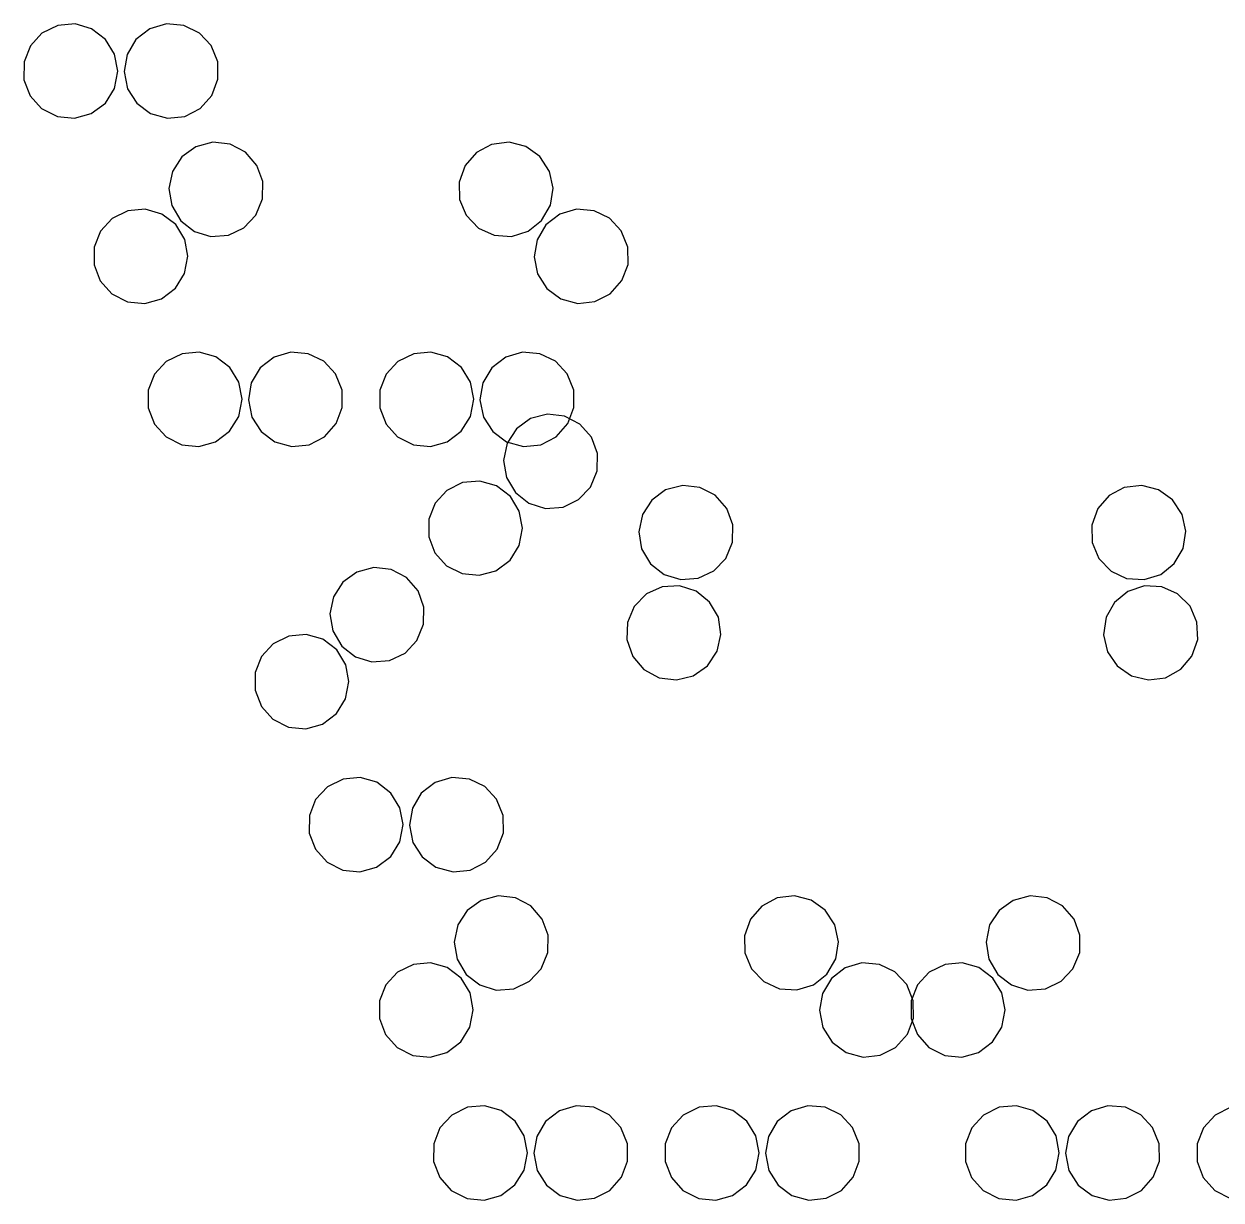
# Model space of a CAD drawing. Header units: metres. Extents: x -382 to 382, y -161 to 360.
# Drawn here: x -306.6 to -180, y -161.4 to -37.1 of the extents above; entities that cross this region are included whole.
import ezdxf

# ---------------------------------------------------------------- set-up
doc = ezdxf.new("R2010")
doc.units = ezdxf.units.M

msp = doc.modelspace()

# ---------------------------------------------------------------- linework, layer by layer
for p, q in [((-302.99, -37.23, -623.54), (-304.66, -38.05, -623.54)), ((-301.17, -37.07, -623.54), (-302.99, -37.23, -623.54)), ((-299.42, -37.57, -623.54), (-301.17, -37.07, -623.54)), ((-297.94, -38.7, -623.54), (-299.42, -37.57, -623.54)), ((-293.26, -37.59, -623.54), (-294.73, -38.73, -623.54)), ((-291.51, -37.07, -623.54), (-293.26, -37.59, -623.54)), ((-289.65, -37.23, -623.54), (-291.51, -37.07, -623.54)), ((-288.01, -38.03, -623.54), (-289.65, -37.23, -623.54)), ((-304.66, -38.05, -623.54), (-305.89, -39.4, -623.54)), ((-296.98, -40.26, -623.54), (-297.94, -38.7, -623.54)), ((-294.73, -38.73, -623.54), (-295.67, -40.3, -623.54)), ((-286.77, -39.36, -623.54), (-288.01, -38.03, -623.54)), ((-305.89, -39.4, -623.54), (-306.56, -41.09, -623.54)), ((-296.65, -42.05, -623.54), (-296.98, -40.26, -623.54)), ((-295.67, -40.3, -623.54), (-295.98, -42.09, -623.54)), ((-286.08, -41.09, -623.54), (-286.77, -39.36, -623.54)), ((-306.56, -41.09, -623.54), (-306.57, -42.96, -623.54)), ((-286.06, -42.91, -623.54), (-286.08, -41.09, -623.54)), ((-306.57, -42.96, -623.54), (-305.91, -44.66, -623.54)), ((-297, -43.88, -623.54), (-296.65, -42.05, -623.54)), ((-295.98, -42.09, -623.54), (-295.62, -43.92, -623.54)), ((-286.7, -44.62, -623.54), (-286.06, -42.91, -623.54)), ((-297.96, -45.43, -623.54), (-297, -43.88, -623.54)), ((-295.62, -43.92, -623.54), (-294.64, -45.46, -623.54)), ((-305.91, -44.66, -623.54), (-304.7, -46.01, -623.54)), ((-299.46, -46.54, -623.54), (-297.96, -45.43, -623.54)), ((-294.64, -45.46, -623.54), (-293.18, -46.54, -623.54)), ((-287.94, -46.01, -623.54), (-286.7, -44.62, -623.54)), ((-304.7, -46.01, -623.54), (-303.03, -46.85, -623.54)), ((-301.22, -47.03, -623.54), (-299.46, -46.54, -623.54)), ((-293.18, -46.54, -623.54), (-291.38, -47.03, -623.54)), ((-289.56, -46.84, -623.54), (-287.94, -46.01, -623.54)), ((-303.03, -46.85, -623.54), (-301.22, -47.03, -623.54)), ((-291.38, -47.03, -623.54), (-289.56, -46.84, -623.54)), ((-288.4, -50.05, -623.54), (-289.87, -51.12, -623.54)), ((-286.59, -49.58, -623.54), (-288.4, -50.05, -623.54)), ((-284.78, -49.78, -623.54), (-286.59, -49.58, -623.54)), ((-283.16, -50.63, -623.54), (-284.78, -49.78, -623.54)), ((-257.13, -49.8, -623.54), (-258.74, -50.65, -623.54)), ((-255.28, -49.58, -623.54), (-257.13, -49.8, -623.54)), ((-253.51, -50.03, -623.54), (-255.28, -49.58, -623.54)), ((-252.03, -51.09, -623.54), (-253.51, -50.03, -623.54)), ((-289.87, -51.12, -623.54), (-290.86, -52.65, -623.54)), ((-281.94, -52.03, -623.54), (-283.16, -50.63, -623.54)), ((-258.74, -50.65, -623.54), (-259.93, -52.03, -623.54)), ((-251.01, -52.65, -623.54), (-252.03, -51.09, -623.54)), ((-290.86, -52.65, -623.54), (-291.24, -54.48, -623.54)), ((-281.31, -53.74, -623.54), (-281.94, -52.03, -623.54)), ((-259.93, -52.03, -623.54), (-260.56, -53.79, -623.54)), ((-250.63, -54.43, -623.54), (-251.01, -52.65, -623.54)), ((-281.34, -55.56, -623.54), (-281.31, -53.74, -623.54)), ((-260.56, -53.79, -623.54), (-260.51, -55.61, -623.54)), ((-291.24, -54.48, -623.54), (-290.94, -56.27, -623.54)), ((-282.05, -57.29, -623.54), (-281.34, -55.56, -623.54)), ((-260.51, -55.61, -623.54), (-259.82, -57.29, -623.54)), ((-250.91, -56.23, -623.54), (-250.63, -54.43, -623.54)), ((-295.57, -56.81, -623.54), (-297.24, -57.64, -623.54)), ((-293.76, -56.65, -623.54), (-295.57, -56.81, -623.54)), ((-292, -57.16, -623.54), (-293.76, -56.65, -623.54)), ((-290.94, -56.27, -623.54), (-289.99, -57.88, -623.54)), ((-251.85, -57.84, -623.54), (-250.91, -56.23, -623.54)), ((-248.16, -56.66, -623.54), (-249.9, -57.18, -623.54)), ((-246.3, -56.81, -623.54), (-248.16, -56.66, -623.54)), ((-244.66, -57.61, -623.54), (-246.3, -56.81, -623.54)), ((-297.24, -57.64, -623.54), (-298.48, -58.98, -623.54)), ((-290.52, -58.28, -623.54), (-292, -57.16, -623.54)), ((-289.99, -57.88, -623.54), (-288.55, -59, -623.54)), ((-283.31, -58.61, -623.54), (-282.05, -57.29, -623.54)), ((-259.82, -57.29, -623.54), (-258.52, -58.64, -623.54)), ((-253.27, -58.98, -623.54), (-251.85, -57.84, -623.54)), ((-249.9, -57.18, -623.54), (-251.38, -58.32, -623.54)), ((-243.42, -58.94, -623.54), (-244.66, -57.61, -623.54)), ((-298.48, -58.98, -623.54), (-299.14, -60.68, -623.54)), ((-289.57, -59.84, -623.54), (-290.52, -58.28, -623.54)), ((-288.55, -59, -623.54), (-286.81, -59.53, -623.54)), ((-286.81, -59.53, -623.54), (-284.95, -59.39, -623.54)), ((-284.95, -59.39, -623.54), (-283.31, -58.61, -623.54)), ((-258.52, -58.64, -623.54), (-256.87, -59.41, -623.54)), ((-256.87, -59.41, -623.54), (-255.01, -59.53, -623.54)), ((-255.01, -59.53, -623.54), (-253.27, -58.98, -623.54)), ((-251.38, -58.32, -623.54), (-252.32, -59.88, -623.54)), ((-242.72, -60.67, -623.54), (-243.42, -58.94, -623.54)), ((-299.14, -60.68, -623.54), (-299.15, -62.54, -623.54)), ((-289.23, -61.63, -623.54), (-289.57, -59.84, -623.54)), ((-252.32, -59.88, -623.54), (-252.63, -61.68, -623.54)), ((-242.71, -62.5, -623.54), (-242.72, -60.67, -623.54)), ((-289.58, -63.46, -623.54), (-289.23, -61.63, -623.54)), ((-252.63, -61.68, -623.54), (-252.27, -63.5, -623.54)), ((-299.15, -62.54, -623.54), (-298.5, -64.24, -623.54)), ((-243.35, -64.2, -623.54), (-242.71, -62.5, -623.54)), ((-298.5, -64.24, -623.54), (-297.28, -65.6, -623.54)), ((-290.55, -65.01, -623.54), (-289.58, -63.46, -623.54)), ((-252.27, -63.5, -623.54), (-251.29, -65.04, -623.54)), ((-244.59, -65.6, -623.54), (-243.35, -64.2, -623.54)), ((-297.28, -65.6, -623.54), (-295.61, -66.44, -623.54)), ((-292.04, -66.12, -623.54), (-290.55, -65.01, -623.54)), ((-251.29, -65.04, -623.54), (-249.82, -66.12, -623.54)), ((-246.21, -66.42, -623.54), (-244.59, -65.6, -623.54)), ((-295.61, -66.44, -623.54), (-293.8, -66.61, -623.54)), ((-293.8, -66.61, -623.54), (-292.04, -66.12, -623.54)), ((-249.82, -66.12, -623.54), (-248.02, -66.62, -623.54)), ((-248.02, -66.62, -623.54), (-246.21, -66.42, -623.54)), ((-289.85, -71.93, -623.54), (-291.52, -72.75, -623.54)), ((-288.03, -71.77, -623.54), (-289.85, -71.93, -623.54)), ((-286.28, -72.27, -623.54), (-288.03, -71.77, -623.54)), ((-278.37, -71.77, -623.54), (-280.12, -72.29, -623.54)), ((-276.51, -71.93, -623.54), (-278.37, -71.77, -623.54)), ((-274.87, -72.72, -623.54), (-276.51, -71.93, -623.54)), ((-265.36, -71.93, -623.54), (-267.03, -72.75, -623.54)), ((-263.54, -71.77, -623.54), (-265.36, -71.93, -623.54)), ((-261.79, -72.27, -623.54), (-263.54, -71.77, -623.54)), ((-253.88, -71.77, -623.54), (-255.63, -72.29, -623.54)), ((-252.02, -71.93, -623.54), (-253.88, -71.77, -623.54)), ((-250.38, -72.72, -623.54), (-252.02, -71.93, -623.54)), ((-291.52, -72.75, -623.54), (-292.75, -74.09, -623.54)), ((-284.8, -73.4, -623.54), (-286.28, -72.27, -623.54)), ((-280.12, -72.29, -623.54), (-281.59, -73.43, -623.54)), ((-273.63, -74.06, -623.54), (-274.87, -72.72, -623.54)), ((-267.03, -72.75, -623.54), (-268.26, -74.09, -623.54)), ((-260.31, -73.4, -623.54), (-261.79, -72.27, -623.54)), ((-255.63, -72.29, -623.54), (-257.1, -73.43, -623.54)), ((-249.14, -74.06, -623.54), (-250.38, -72.72, -623.54)), ((-292.75, -74.09, -623.54), (-293.42, -75.79, -623.54)), ((-283.84, -74.95, -623.54), (-284.8, -73.4, -623.54)), ((-281.59, -73.43, -623.54), (-282.53, -74.99, -623.54)), ((-272.94, -75.79, -623.54), (-273.63, -74.06, -623.54)), ((-268.26, -74.09, -623.54), (-268.93, -75.79, -623.54)), ((-259.36, -74.95, -623.54), (-260.31, -73.4, -623.54)), ((-257.1, -73.43, -623.54), (-258.04, -74.99, -623.54)), ((-248.45, -75.79, -623.54), (-249.14, -74.06, -623.54)), ((-293.42, -75.79, -623.54), (-293.43, -77.66, -623.54)), ((-283.51, -76.74, -623.54), (-283.84, -74.95, -623.54)), ((-282.53, -74.99, -623.54), (-282.84, -76.79, -623.54)), ((-272.92, -77.61, -623.54), (-272.94, -75.79, -623.54)), ((-268.93, -75.79, -623.54), (-268.94, -77.66, -623.54)), ((-259.02, -76.74, -623.54), (-259.36, -74.95, -623.54)), ((-258.04, -74.99, -623.54), (-258.36, -76.79, -623.54)), ((-248.43, -77.61, -623.54), (-248.45, -75.79, -623.54)), ((-283.86, -78.58, -623.54), (-283.51, -76.74, -623.54)), ((-282.84, -76.79, -623.54), (-282.48, -78.62, -623.54)), ((-259.37, -78.58, -623.54), (-259.02, -76.74, -623.54)), ((-258.36, -76.79, -623.54), (-257.99, -78.62, -623.54)), ((-293.43, -77.66, -623.54), (-292.77, -79.36, -623.54)), ((-273.56, -79.32, -623.54), (-272.92, -77.61, -623.54)), ((-268.94, -77.66, -623.54), (-268.29, -79.36, -623.54)), ((-251.22, -78.31, -623.54), (-253.03, -78.79, -623.54)), ((-249.41, -78.52, -623.54), (-251.22, -78.31, -623.54)), ((-249.07, -79.32, -623.54), (-248.43, -77.61, -623.54)), ((-292.77, -79.36, -623.54), (-291.55, -80.71, -623.54)), ((-284.82, -80.12, -623.54), (-283.86, -78.58, -623.54)), ((-282.48, -78.62, -623.54), (-281.5, -80.16, -623.54)), ((-274.8, -80.71, -623.54), (-273.56, -79.32, -623.54)), ((-268.29, -79.36, -623.54), (-267.07, -80.71, -623.54)), ((-260.34, -80.12, -623.54), (-259.37, -78.58, -623.54)), ((-257.99, -78.62, -623.54), (-257.01, -80.16, -623.54)), ((-253.03, -78.79, -623.54), (-254.5, -79.86, -623.54)), ((-250.31, -80.71, -623.54), (-249.07, -79.32, -623.54)), ((-247.79, -79.36, -623.54), (-249.41, -78.52, -623.54)), ((-246.56, -80.76, -623.54), (-247.79, -79.36, -623.54)), ((-291.55, -80.71, -623.54), (-289.89, -81.55, -623.54)), ((-286.32, -81.24, -623.54), (-284.82, -80.12, -623.54)), ((-281.5, -80.16, -623.54), (-280.03, -81.24, -623.54)), ((-276.42, -81.54, -623.54), (-274.8, -80.71, -623.54)), ((-267.07, -80.71, -623.54), (-265.4, -81.55, -623.54)), ((-261.83, -81.24, -623.54), (-260.34, -80.12, -623.54)), ((-257.01, -80.16, -623.54), (-255.55, -81.24, -623.54)), ((-254.5, -79.86, -623.54), (-255.49, -81.39, -623.54)), ((-251.94, -81.54, -623.54), (-250.31, -80.71, -623.54)), ((-245.94, -82.48, -623.54), (-246.56, -80.76, -623.54)), ((-289.89, -81.55, -623.54), (-288.08, -81.73, -623.54)), ((-288.08, -81.73, -623.54), (-286.32, -81.24, -623.54)), ((-280.03, -81.24, -623.54), (-278.24, -81.73, -623.54)), ((-278.24, -81.73, -623.54), (-276.42, -81.54, -623.54)), ((-265.4, -81.55, -623.54), (-263.59, -81.73, -623.54)), ((-263.59, -81.73, -623.54), (-261.83, -81.24, -623.54)), ((-255.49, -81.39, -623.54), (-255.87, -83.21, -623.54)), ((-255.55, -81.24, -623.54), (-253.75, -81.73, -623.54)), ((-253.75, -81.73, -623.54), (-251.94, -81.54, -623.54)), ((-255.87, -83.21, -623.54), (-255.57, -85.01, -623.54)), ((-245.97, -84.3, -623.54), (-245.94, -82.48, -623.54)), ((-246.68, -86.02, -623.54), (-245.97, -84.3, -623.54)), ((-260.2, -85.55, -623.54), (-261.87, -86.37, -623.54)), ((-258.39, -85.39, -623.54), (-260.2, -85.55, -623.54)), ((-256.63, -85.89, -623.54), (-258.39, -85.39, -623.54)), ((-255.15, -87.02, -623.54), (-256.63, -85.89, -623.54)), ((-255.57, -85.01, -623.54), (-254.62, -86.61, -623.54)), ((-247.94, -87.35, -623.54), (-246.68, -86.02, -623.54)), ((-236.92, -85.84, -623.54), (-238.73, -86.32, -623.54)), ((-235.11, -86.05, -623.54), (-236.92, -85.84, -623.54)), ((-233.49, -86.89, -623.54), (-235.11, -86.05, -623.54)), ((-188.4, -85.84, -623.54), (-190.25, -86.06, -623.54)), ((-186.64, -86.3, -623.54), (-188.4, -85.84, -623.54)), ((-261.87, -86.37, -623.54), (-263.1, -87.72, -623.54)), ((-254.2, -88.57, -623.54), (-255.15, -87.02, -623.54)), ((-254.62, -86.61, -623.54), (-253.18, -87.74, -623.54)), ((-238.73, -86.32, -623.54), (-240.2, -87.39, -623.54)), ((-232.26, -88.3, -623.54), (-233.49, -86.89, -623.54)), ((-191.86, -86.92, -623.54), (-193.06, -88.3, -623.54)), ((-190.25, -86.06, -623.54), (-191.86, -86.92, -623.54)), ((-185.15, -87.36, -623.54), (-186.64, -86.3, -623.54)), ((-263.1, -87.72, -623.54), (-263.77, -89.41, -623.54)), ((-253.86, -90.37, -623.54), (-254.2, -88.57, -623.54)), ((-253.18, -87.74, -623.54), (-251.44, -88.27, -623.54)), ((-251.44, -88.27, -623.54), (-249.58, -88.13, -623.54)), ((-249.58, -88.13, -623.54), (-247.94, -87.35, -623.54)), ((-240.2, -87.39, -623.54), (-241.19, -88.92, -623.54)), ((-231.64, -90.01, -623.54), (-232.26, -88.3, -623.54)), ((-193.06, -88.3, -623.54), (-193.68, -90.05, -623.54)), ((-184.13, -88.92, -623.54), (-185.15, -87.36, -623.54)), ((-263.77, -89.41, -623.54), (-263.78, -91.28, -623.54)), ((-241.19, -88.92, -623.54), (-241.57, -90.74, -623.54)), ((-183.75, -90.7, -623.54), (-184.13, -88.92, -623.54)), ((-254.21, -92.2, -623.54), (-253.86, -90.37, -623.54)), ((-241.57, -90.74, -623.54), (-241.27, -92.54, -623.54)), ((-231.67, -91.83, -623.54), (-231.64, -90.01, -623.54)), ((-193.68, -90.05, -623.54), (-193.64, -91.87, -623.54)), ((-184.03, -92.5, -623.54), (-183.75, -90.7, -623.54)), ((-263.78, -91.28, -623.54), (-263.13, -92.98, -623.54)), ((-255.18, -93.74, -623.54), (-254.21, -92.2, -623.54)), ((-232.38, -93.56, -623.54), (-231.67, -91.83, -623.54)), ((-193.64, -91.87, -623.54), (-192.94, -93.56, -623.54)), ((-263.13, -92.98, -623.54), (-261.91, -94.33, -623.54)), ((-241.27, -92.54, -623.54), (-240.32, -94.14, -623.54)), ((-233.64, -94.88, -623.54), (-232.38, -93.56, -623.54)), ((-192.94, -93.56, -623.54), (-191.65, -94.9, -623.54)), ((-184.97, -94.11, -623.54), (-184.03, -92.5, -623.54)), ((-269.57, -94.53, -623.54), (-271.37, -95.01, -623.54)), ((-267.76, -94.74, -623.54), (-269.57, -94.53, -623.54)), ((-266.14, -95.58, -623.54), (-267.76, -94.74, -623.54)), ((-261.91, -94.33, -623.54), (-260.24, -95.17, -623.54)), ((-258.43, -95.35, -623.54), (-256.67, -94.86, -623.54)), ((-256.67, -94.86, -623.54), (-255.18, -93.74, -623.54)), ((-240.32, -94.14, -623.54), (-238.88, -95.27, -623.54)), ((-235.28, -95.66, -623.54), (-233.64, -94.88, -623.54)), ((-191.65, -94.9, -623.54), (-190, -95.67, -623.54)), ((-186.4, -95.25, -623.54), (-184.97, -94.11, -623.54)), ((-272.84, -96.08, -623.54), (-273.84, -97.61, -623.54)), ((-271.37, -95.01, -623.54), (-272.84, -96.08, -623.54)), ((-264.91, -96.99, -623.54), (-266.14, -95.58, -623.54)), ((-260.24, -95.17, -623.54), (-258.43, -95.35, -623.54)), ((-238.88, -95.27, -623.54), (-237.14, -95.8, -623.54)), ((-237.14, -95.8, -623.54), (-235.28, -95.66, -623.54)), ((-190, -95.67, -623.54), (-188.13, -95.79, -623.54)), ((-188.13, -95.79, -623.54), (-186.4, -95.25, -623.54)), ((-264.29, -98.7, -623.54), (-264.91, -96.99, -623.54)), ((-240.75, -97.32, -623.54), (-242.05, -98.66, -623.54)), ((-239.09, -96.57, -623.54), (-240.75, -97.32, -623.54)), ((-237.27, -96.46, -623.54), (-239.09, -96.57, -623.54)), ((-235.49, -97.03, -623.54), (-237.27, -96.46, -623.54)), ((-234.08, -98.17, -623.54), (-235.49, -97.03, -623.54)), ((-189.87, -97.05, -623.54), (-191.27, -98.21, -623.54)), ((-188.1, -96.46, -623.54), (-189.87, -97.05, -623.54)), ((-186.28, -96.56, -623.54), (-188.1, -96.46, -623.54)), ((-184.61, -97.3, -623.54), (-186.28, -96.56, -623.54)), ((-183.3, -98.62, -623.54), (-184.61, -97.3, -623.54)), ((-273.84, -97.61, -623.54), (-274.22, -99.43, -623.54)), ((-264.32, -100.52, -623.54), (-264.29, -98.7, -623.54)), ((-242.05, -98.66, -623.54), (-242.76, -100.33, -623.54)), ((-233.15, -99.79, -623.54), (-234.08, -98.17, -623.54)), ((-191.27, -98.21, -623.54), (-192.17, -99.79, -623.54)), ((-182.57, -100.29, -623.54), (-183.3, -98.62, -623.54)), ((-274.22, -99.43, -623.54), (-273.92, -101.23, -623.54)), ((-232.88, -101.6, -623.54), (-233.15, -99.79, -623.54)), ((-192.17, -99.79, -623.54), (-192.44, -101.64, -623.54)), ((-273.92, -101.23, -623.54), (-272.96, -102.83, -623.54)), ((-265.03, -102.25, -623.54), (-264.32, -100.52, -623.54)), ((-242.76, -100.33, -623.54), (-242.83, -102.15, -623.54)), ((-182.49, -102.15, -623.54), (-182.57, -100.29, -623.54)), ((-278.55, -101.77, -623.54), (-280.22, -102.59, -623.54)), ((-276.73, -101.61, -623.54), (-278.55, -101.77, -623.54)), ((-274.98, -102.11, -623.54), (-276.73, -101.61, -623.54)), ((-273.49, -103.24, -623.54), (-274.98, -102.11, -623.54)), ((-266.28, -103.57, -623.54), (-265.03, -102.25, -623.54)), ((-242.83, -102.15, -623.54), (-242.21, -103.92, -623.54)), ((-233.28, -103.37, -623.54), (-232.88, -101.6, -623.54)), ((-192.44, -101.64, -623.54), (-192.02, -103.42, -623.54)), ((-183.09, -103.88, -623.54), (-182.49, -102.15, -623.54)), ((-280.22, -102.59, -623.54), (-281.45, -103.94, -623.54)), ((-272.54, -104.8, -623.54), (-273.49, -103.24, -623.54)), ((-272.96, -102.83, -623.54), (-271.53, -103.96, -623.54)), ((-267.93, -104.35, -623.54), (-266.28, -103.57, -623.54)), ((-234.32, -104.92, -623.54), (-233.28, -103.37, -623.54)), ((-192.02, -103.42, -623.54), (-191, -104.93, -623.54)), ((-281.45, -103.94, -623.54), (-282.12, -105.63, -623.54)), ((-272.21, -106.59, -623.54), (-272.54, -104.8, -623.54)), ((-271.53, -103.96, -623.54), (-269.79, -104.49, -623.54)), ((-269.79, -104.49, -623.54), (-267.93, -104.35, -623.54)), ((-242.21, -103.92, -623.54), (-241.03, -105.3, -623.54)), ((-235.81, -105.97, -623.54), (-234.32, -104.92, -623.54)), ((-191, -104.93, -623.54), (-189.47, -105.99, -623.54)), ((-184.26, -105.27, -623.54), (-183.09, -103.88, -623.54)), ((-282.12, -105.63, -623.54), (-282.13, -107.5, -623.54)), ((-241.03, -105.3, -623.54), (-239.43, -106.17, -623.54)), ((-239.43, -106.17, -623.54), (-237.58, -106.41, -623.54)), ((-237.58, -106.41, -623.54), (-235.81, -105.97, -623.54)), ((-189.47, -105.99, -623.54), (-187.7, -106.41, -623.54)), ((-187.7, -106.41, -623.54), (-185.89, -106.17, -623.54)), ((-185.89, -106.17, -623.54), (-184.26, -105.27, -623.54)), ((-282.13, -107.5, -623.54), (-281.47, -109.2, -623.54)), ((-272.56, -108.42, -623.54), (-272.21, -106.59, -623.54)), ((-273.52, -109.97, -623.54), (-272.56, -108.42, -623.54)), ((-281.47, -109.2, -623.54), (-280.25, -110.55, -623.54)), ((-275.02, -111.08, -623.54), (-273.52, -109.97, -623.54)), ((-280.25, -110.55, -623.54), (-278.59, -111.39, -623.54)), ((-276.77, -111.57, -623.54), (-275.02, -111.08, -623.54)), ((-278.59, -111.39, -623.54), (-276.77, -111.57, -623.54)), ((-272.82, -116.88, -623.54), (-274.49, -117.71, -623.54)), ((-271.01, -116.72, -623.54), (-272.82, -116.88, -623.54)), ((-269.25, -117.23, -623.54), (-271.01, -116.72, -623.54)), ((-267.77, -118.36, -623.54), (-269.25, -117.23, -623.54)), ((-263.09, -117.25, -623.54), (-264.56, -118.39, -623.54)), ((-261.34, -116.73, -623.54), (-263.09, -117.25, -623.54)), ((-259.48, -116.88, -623.54), (-261.34, -116.73, -623.54)), ((-257.85, -117.68, -623.54), (-259.48, -116.88, -623.54)), ((-256.6, -119.01, -623.54), (-257.85, -117.68, -623.54)), ((-274.49, -117.71, -623.54), (-275.73, -119.05, -623.54)), ((-266.82, -119.91, -623.54), (-267.77, -118.36, -623.54)), ((-264.56, -118.39, -623.54), (-265.5, -119.95, -623.54)), ((-275.73, -119.05, -623.54), (-276.39, -120.75, -623.54)), ((-266.49, -121.7, -623.54), (-266.82, -119.91, -623.54)), ((-265.5, -119.95, -623.54), (-265.82, -121.75, -623.54)), ((-255.91, -120.75, -623.54), (-256.6, -119.01, -623.54)), ((-276.39, -120.75, -623.54), (-276.4, -122.61, -623.54)), ((-255.89, -122.57, -623.54), (-255.91, -120.75, -623.54)), ((-276.4, -122.61, -623.54), (-275.75, -124.31, -623.54)), ((-266.83, -123.53, -623.54), (-266.49, -121.7, -623.54)), ((-265.82, -121.75, -623.54), (-265.45, -123.58, -623.54)), ((-256.53, -124.28, -623.54), (-255.89, -122.57, -623.54)), ((-267.8, -125.08, -623.54), (-266.83, -123.53, -623.54)), ((-265.45, -123.58, -623.54), (-264.47, -125.11, -623.54)), ((-275.75, -124.31, -623.54), (-274.53, -125.67, -623.54)), ((-269.29, -126.2, -623.54), (-267.8, -125.08, -623.54)), ((-264.47, -125.11, -623.54), (-263.01, -126.2, -623.54)), ((-257.77, -125.67, -623.54), (-256.53, -124.28, -623.54)), ((-274.53, -125.67, -623.54), (-272.86, -126.51, -623.54)), ((-272.86, -126.51, -623.54), (-271.05, -126.68, -623.54)), ((-271.05, -126.68, -623.54), (-269.29, -126.2, -623.54)), ((-263.01, -126.2, -623.54), (-261.21, -126.69, -623.54)), ((-261.21, -126.69, -623.54), (-259.4, -126.5, -623.54)), ((-259.4, -126.5, -623.54), (-257.77, -125.67, -623.54)), ((-258.23, -129.71, -623.54), (-259.7, -130.78, -623.54)), ((-256.43, -129.23, -623.54), (-258.23, -129.71, -623.54)), ((-254.61, -129.44, -623.54), (-256.43, -129.23, -623.54)), ((-253, -130.28, -623.54), (-254.61, -129.44, -623.54)), ((-251.77, -131.68, -623.54), (-253, -130.28, -623.54)), ((-228.57, -130.31, -623.54), (-229.77, -131.68, -623.54)), ((-226.96, -129.45, -623.54), (-228.57, -130.31, -623.54)), ((-225.11, -129.23, -623.54), (-226.96, -129.45, -623.54)), ((-223.35, -129.69, -623.54), (-225.11, -129.23, -623.54)), ((-221.86, -130.74, -623.54), (-223.35, -129.69, -623.54)), ((-202.01, -129.71, -623.54), (-203.49, -130.78, -623.54)), ((-200.21, -129.23, -623.54), (-202.01, -129.71, -623.54)), ((-198.4, -129.44, -623.54), (-200.21, -129.23, -623.54)), ((-196.78, -130.28, -623.54), (-198.4, -129.44, -623.54)), ((-195.55, -131.68, -623.54), (-196.78, -130.28, -623.54)), ((-259.7, -130.78, -623.54), (-260.7, -132.3, -623.54)), ((-220.84, -132.3, -623.54), (-221.86, -130.74, -623.54)), ((-203.49, -130.78, -623.54), (-204.48, -132.3, -623.54)), ((-260.7, -132.3, -623.54), (-261.08, -134.13, -623.54)), ((-251.15, -133.4, -623.54), (-251.77, -131.68, -623.54)), ((-229.77, -131.68, -623.54), (-230.4, -133.44, -623.54)), ((-220.46, -134.09, -623.54), (-220.84, -132.3, -623.54)), ((-204.48, -132.3, -623.54), (-204.86, -134.13, -623.54)), ((-194.93, -133.4, -623.54), (-195.55, -131.68, -623.54)), ((-261.08, -134.13, -623.54), (-260.78, -135.93, -623.54)), ((-251.18, -135.22, -623.54), (-251.15, -133.4, -623.54)), ((-230.4, -133.44, -623.54), (-230.35, -135.26, -623.54)), ((-220.74, -135.89, -623.54), (-220.46, -134.09, -623.54)), ((-204.86, -134.13, -623.54), (-204.56, -135.93, -623.54)), ((-194.96, -135.22, -623.54), (-194.93, -133.4, -623.54)), ((-251.89, -136.94, -623.54), (-251.18, -135.22, -623.54)), ((-230.35, -135.26, -623.54), (-229.65, -136.94, -623.54)), ((-195.67, -136.94, -623.54), (-194.96, -135.22, -623.54)), ((-265.4, -136.47, -623.54), (-267.08, -137.29, -623.54)), ((-263.59, -136.31, -623.54), (-265.4, -136.47, -623.54)), ((-261.84, -136.81, -623.54), (-263.59, -136.31, -623.54)), ((-260.78, -135.93, -623.54), (-259.82, -137.53, -623.54)), ((-221.68, -137.5, -623.54), (-220.74, -135.89, -623.54)), ((-217.99, -136.31, -623.54), (-219.74, -136.83, -623.54)), ((-216.13, -136.47, -623.54), (-217.99, -136.31, -623.54)), ((-214.49, -137.26, -623.54), (-216.13, -136.47, -623.54)), ((-209.19, -136.47, -623.54), (-210.86, -137.29, -623.54)), ((-207.37, -136.31, -623.54), (-209.19, -136.47, -623.54)), ((-205.62, -136.81, -623.54), (-207.37, -136.31, -623.54)), ((-204.56, -135.93, -623.54), (-203.61, -137.53, -623.54)), ((-267.08, -137.29, -623.54), (-268.31, -138.64, -623.54)), ((-260.35, -137.94, -623.54), (-261.84, -136.81, -623.54)), ((-259.82, -137.53, -623.54), (-258.39, -138.65, -623.54)), ((-253.14, -138.26, -623.54), (-251.89, -136.94, -623.54)), ((-229.65, -136.94, -623.54), (-228.36, -138.29, -623.54)), ((-223.11, -138.63, -623.54), (-221.68, -137.5, -623.54)), ((-219.74, -136.83, -623.54), (-221.21, -137.97, -623.54)), ((-213.25, -138.6, -623.54), (-214.49, -137.26, -623.54)), ((-210.86, -137.29, -623.54), (-212.09, -138.64, -623.54)), ((-204.14, -137.94, -623.54), (-205.62, -136.81, -623.54)), ((-203.61, -137.53, -623.54), (-202.17, -138.65, -623.54)), ((-196.92, -138.26, -623.54), (-195.67, -136.94, -623.54)), ((-268.31, -138.64, -623.54), (-268.98, -140.33, -623.54)), ((-259.4, -139.49, -623.54), (-260.35, -137.94, -623.54)), ((-258.39, -138.65, -623.54), (-256.65, -139.19, -623.54)), ((-256.65, -139.19, -623.54), (-254.79, -139.05, -623.54)), ((-254.79, -139.05, -623.54), (-253.14, -138.26, -623.54)), ((-228.36, -138.29, -623.54), (-226.71, -139.06, -623.54)), ((-226.71, -139.06, -623.54), (-224.85, -139.18, -623.54)), ((-224.85, -139.18, -623.54), (-223.11, -138.63, -623.54)), ((-221.21, -137.97, -623.54), (-222.15, -139.54, -623.54)), ((-212.56, -140.33, -623.54), (-213.25, -138.6, -623.54)), ((-212.09, -138.64, -623.54), (-212.76, -140.33, -623.54)), ((-203.19, -139.49, -623.54), (-204.14, -137.94, -623.54)), ((-202.17, -138.65, -623.54), (-200.43, -139.19, -623.54)), ((-200.43, -139.19, -623.54), (-198.57, -139.05, -623.54)), ((-198.57, -139.05, -623.54), (-196.92, -138.26, -623.54)), ((-268.98, -140.33, -623.54), (-268.99, -142.2, -623.54)), ((-259.07, -141.28, -623.54), (-259.4, -139.49, -623.54)), ((-222.15, -139.54, -623.54), (-222.47, -141.33, -623.54)), ((-212.76, -140.33, -623.54), (-212.77, -142.2, -623.54)), ((-212.54, -142.15, -623.54), (-212.56, -140.33, -623.54)), ((-202.85, -141.28, -623.54), (-203.19, -139.49, -623.54)), ((-259.42, -143.12, -623.54), (-259.07, -141.28, -623.54)), ((-222.47, -141.33, -623.54), (-222.1, -143.16, -623.54)), ((-203.2, -143.12, -623.54), (-202.85, -141.28, -623.54)), ((-268.99, -142.2, -623.54), (-268.33, -143.9, -623.54)), ((-213.18, -143.86, -623.54), (-212.54, -142.15, -623.54)), ((-212.77, -142.2, -623.54), (-212.12, -143.9, -623.54)), ((-268.33, -143.9, -623.54), (-267.11, -145.25, -623.54)), ((-260.38, -144.66, -623.54), (-259.42, -143.12, -623.54)), ((-222.1, -143.16, -623.54), (-221.12, -144.7, -623.54)), ((-214.42, -145.25, -623.54), (-213.18, -143.86, -623.54)), ((-212.12, -143.9, -623.54), (-210.9, -145.25, -623.54)), ((-204.17, -144.66, -623.54), (-203.2, -143.12, -623.54)), ((-267.11, -145.25, -623.54), (-265.45, -146.09, -623.54)), ((-261.88, -145.78, -623.54), (-260.38, -144.66, -623.54)), ((-221.12, -144.7, -623.54), (-219.66, -145.78, -623.54)), ((-216.05, -146.08, -623.54), (-214.42, -145.25, -623.54)), ((-210.9, -145.25, -623.54), (-209.23, -146.09, -623.54)), ((-205.66, -145.78, -623.54), (-204.17, -144.66, -623.54)), ((-265.45, -146.09, -623.54), (-263.63, -146.27, -623.54)), ((-263.63, -146.27, -623.54), (-261.88, -145.78, -623.54)), ((-219.66, -145.78, -623.54), (-217.86, -146.27, -623.54)), ((-217.86, -146.27, -623.54), (-216.05, -146.08, -623.54)), ((-209.23, -146.09, -623.54), (-207.42, -146.27, -623.54)), ((-207.42, -146.27, -623.54), (-205.66, -145.78, -623.54)), ((-259.68, -151.58, -623.54), (-261.35, -152.41, -623.54)), ((-257.87, -151.42, -623.54), (-259.68, -151.58, -623.54)), ((-256.11, -151.92, -623.54), (-257.87, -151.42, -623.54)), ((-248.2, -151.43, -623.54), (-249.95, -151.94, -623.54)), ((-246.34, -151.58, -623.54), (-248.2, -151.43, -623.54)), ((-244.71, -152.38, -623.54), (-246.34, -151.58, -623.54)), ((-235.19, -151.58, -623.54), (-236.87, -152.41, -623.54)), ((-233.38, -151.42, -623.54), (-235.19, -151.58, -623.54)), ((-231.63, -151.92, -623.54), (-233.38, -151.42, -623.54)), ((-223.71, -151.43, -623.54), (-225.46, -151.94, -623.54)), ((-221.86, -151.58, -623.54), (-223.71, -151.43, -623.54)), ((-220.22, -152.38, -623.54), (-221.86, -151.58, -623.54)), ((-203.47, -151.58, -623.54), (-205.14, -152.41, -623.54)), ((-201.65, -151.42, -623.54), (-203.47, -151.58, -623.54)), ((-199.9, -151.92, -623.54), (-201.65, -151.42, -623.54)), ((-191.99, -151.43, -623.54), (-193.73, -151.94, -623.54)), ((-190.13, -151.58, -623.54), (-191.99, -151.43, -623.54)), ((-188.49, -152.38, -623.54), (-190.13, -151.58, -623.54)), ((-178.98, -151.58, -623.54), (-180.65, -152.41, -623.54)), ((-261.35, -152.41, -623.54), (-262.59, -153.75, -623.54)), ((-254.63, -153.05, -623.54), (-256.11, -151.92, -623.54)), ((-253.68, -154.61, -623.54), (-254.63, -153.05, -623.54)), ((-251.42, -153.09, -623.54), (-252.36, -154.65, -623.54)), ((-249.95, -151.94, -623.54), (-251.42, -153.09, -623.54)), ((-243.46, -153.71, -623.54), (-244.71, -152.38, -623.54)), ((-236.87, -152.41, -623.54), (-238.1, -153.75, -623.54)), ((-230.14, -153.05, -623.54), (-231.63, -151.92, -623.54)), ((-229.19, -154.61, -623.54), (-230.14, -153.05, -623.54)), ((-226.94, -153.09, -623.54), (-227.87, -154.65, -623.54)), ((-225.46, -151.94, -623.54), (-226.94, -153.09, -623.54)), ((-218.97, -153.71, -623.54), (-220.22, -152.38, -623.54)), ((-205.14, -152.41, -623.54), (-206.37, -153.75, -623.54)), ((-198.41, -153.05, -623.54), (-199.9, -151.92, -623.54)), ((-197.46, -154.61, -623.54), (-198.41, -153.05, -623.54)), ((-195.21, -153.09, -623.54), (-196.15, -154.65, -623.54)), ((-193.73, -151.94, -623.54), (-195.21, -153.09, -623.54)), ((-187.25, -153.71, -623.54), (-188.49, -152.38, -623.54)), ((-180.65, -152.41, -623.54), (-181.88, -153.75, -623.54)), ((-262.59, -153.75, -623.54), (-263.25, -155.45, -623.54)), ((-242.77, -155.44, -623.54), (-243.46, -153.71, -623.54)), ((-238.1, -153.75, -623.54), (-238.77, -155.45, -623.54)), ((-218.28, -155.44, -623.54), (-218.97, -153.71, -623.54)), ((-206.37, -153.75, -623.54), (-207.04, -155.45, -623.54)), ((-186.55, -155.44, -623.54), (-187.25, -153.71, -623.54)), ((-181.88, -153.75, -623.54), (-182.55, -155.45, -623.54)), ((-263.25, -155.45, -623.54), (-263.26, -157.31, -623.54)), ((-253.34, -156.4, -623.54), (-253.68, -154.61, -623.54)), ((-252.36, -154.65, -623.54), (-252.68, -156.44, -623.54)), ((-242.75, -157.27, -623.54), (-242.77, -155.44, -623.54)), ((-238.77, -155.45, -623.54), (-238.77, -157.31, -623.54)), ((-228.86, -156.4, -623.54), (-229.19, -154.61, -623.54)), ((-227.87, -154.65, -623.54), (-228.19, -156.44, -623.54)), ((-218.27, -157.27, -623.54), (-218.28, -155.44, -623.54)), ((-207.04, -155.45, -623.54), (-207.05, -157.31, -623.54)), ((-197.13, -156.4, -623.54), (-197.46, -154.61, -623.54)), ((-196.15, -154.65, -623.54), (-196.46, -156.44, -623.54)), ((-186.54, -157.27, -623.54), (-186.55, -155.44, -623.54)), ((-182.55, -155.45, -623.54), (-182.56, -157.31, -623.54)), ((-253.69, -158.23, -623.54), (-253.34, -156.4, -623.54)), ((-252.68, -156.44, -623.54), (-252.31, -158.27, -623.54)), ((-229.21, -158.23, -623.54), (-228.86, -156.4, -623.54)), ((-228.19, -156.44, -623.54), (-227.83, -158.27, -623.54)), ((-197.48, -158.23, -623.54), (-197.13, -156.4, -623.54)), ((-196.46, -156.44, -623.54), (-196.1, -158.27, -623.54)), ((-263.26, -157.31, -623.54), (-262.61, -159.01, -623.54)), ((-243.39, -158.97, -623.54), (-242.75, -157.27, -623.54)), ((-238.77, -157.31, -623.54), (-238.12, -159.01, -623.54)), ((-218.9, -158.97, -623.54), (-218.27, -157.27, -623.54)), ((-207.05, -157.31, -623.54), (-206.39, -159.01, -623.54)), ((-187.18, -158.97, -623.54), (-186.54, -157.27, -623.54)), ((-182.56, -157.31, -623.54), (-181.9, -159.01, -623.54)), ((-262.61, -159.01, -623.54), (-261.39, -160.37, -623.54)), ((-254.66, -159.78, -623.54), (-253.69, -158.23, -623.54)), ((-252.31, -158.27, -623.54), (-251.33, -159.81, -623.54)), ((-244.63, -160.37, -623.54), (-243.39, -158.97, -623.54)), ((-238.12, -159.01, -623.54), (-236.9, -160.37, -623.54)), ((-230.17, -159.78, -623.54), (-229.21, -158.23, -623.54)), ((-227.83, -158.27, -623.54), (-226.85, -159.81, -623.54)), ((-220.15, -160.37, -623.54), (-218.9, -158.97, -623.54)), ((-206.39, -159.01, -623.54), (-205.17, -160.37, -623.54)), ((-198.44, -159.78, -623.54), (-197.48, -158.23, -623.54)), ((-196.1, -158.27, -623.54), (-195.12, -159.81, -623.54)), ((-188.42, -160.37, -623.54), (-187.18, -158.97, -623.54)), ((-181.9, -159.01, -623.54), (-180.69, -160.37, -623.54)), ((-261.39, -160.37, -623.54), (-259.72, -161.21, -623.54)), ((-256.15, -160.89, -623.54), (-254.66, -159.78, -623.54)), ((-251.33, -159.81, -623.54), (-249.87, -160.89, -623.54)), ((-246.26, -161.19, -623.54), (-244.63, -160.37, -623.54)), ((-236.9, -160.37, -623.54), (-235.24, -161.21, -623.54)), ((-231.67, -160.89, -623.54), (-230.17, -159.78, -623.54)), ((-226.85, -159.81, -623.54), (-225.38, -160.89, -623.54)), ((-221.77, -161.19, -623.54), (-220.15, -160.37, -623.54)), ((-205.17, -160.37, -623.54), (-203.51, -161.21, -623.54)), ((-199.94, -160.89, -623.54), (-198.44, -159.78, -623.54)), ((-195.12, -159.81, -623.54), (-193.65, -160.89, -623.54)), ((-190.04, -161.19, -623.54), (-188.42, -160.37, -623.54)), ((-180.69, -160.37, -623.54), (-179.02, -161.21, -623.54)), ((-259.72, -161.21, -623.54), (-257.91, -161.38, -623.54)), ((-257.91, -161.38, -623.54), (-256.15, -160.89, -623.54)), ((-249.87, -160.89, -623.54), (-248.07, -161.38, -623.54)), ((-248.07, -161.38, -623.54), (-246.26, -161.19, -623.54)), ((-235.24, -161.21, -623.54), (-233.42, -161.38, -623.54)), ((-233.42, -161.38, -623.54), (-231.67, -160.89, -623.54)), ((-225.38, -160.89, -623.54), (-223.58, -161.38, -623.54)), ((-223.58, -161.38, -623.54), (-221.77, -161.19, -623.54)), ((-203.51, -161.21, -623.54), (-201.69, -161.38, -623.54)), ((-201.69, -161.38, -623.54), (-199.94, -160.89, -623.54)), ((-193.65, -160.89, -623.54), (-191.85, -161.38, -623.54)), ((-191.85, -161.38, -623.54), (-190.04, -161.19, -623.54))]:
    msp.add_line(p, q)

doc.saveas('drawing.dxf')
